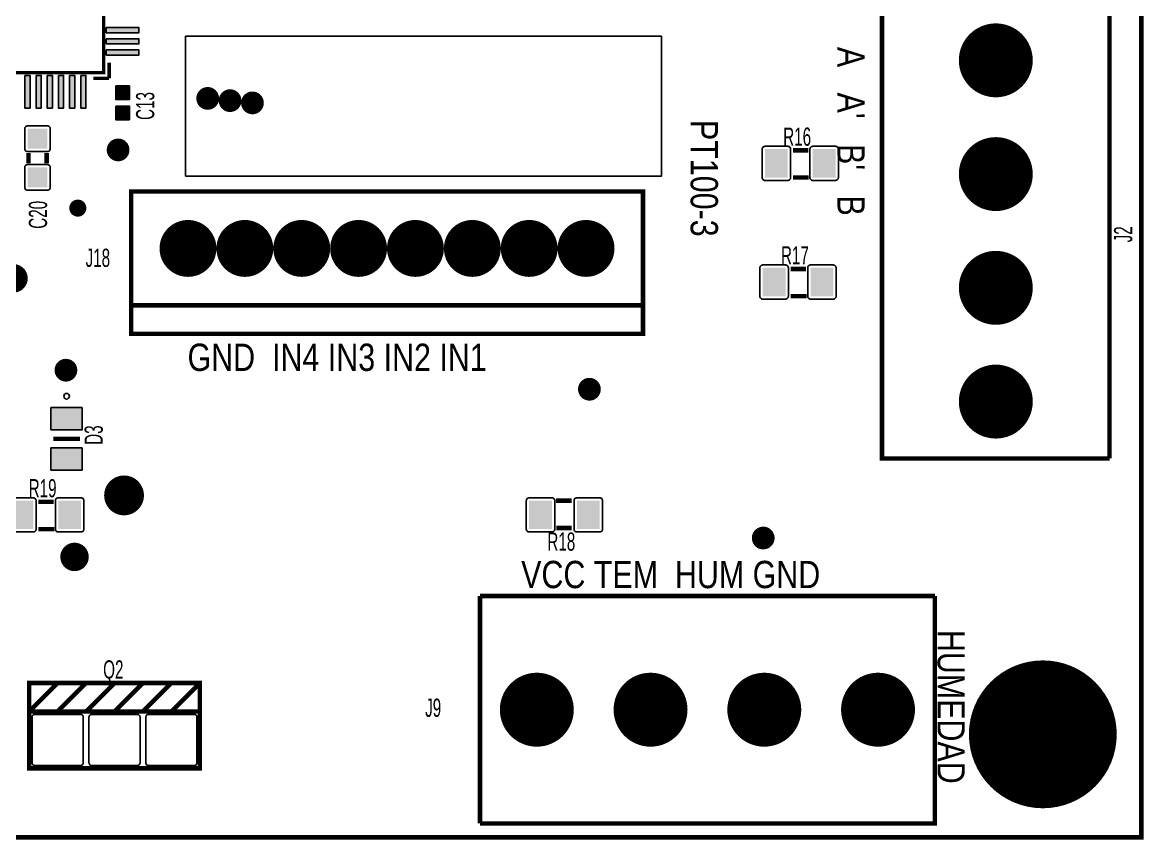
# Model space of a CAD drawing. Header units: inches. Extents: x -3.33 to 3.32, y -1.57 to 1.57.
# Drawn here: x 1.349 to 3.32, y -1.569 to -0.132 of the extents above; entities that cross this region are included whole.
import ezdxf

# ---------------------------------------------------------------- set-up
doc = ezdxf.new("R2010")
doc.units = ezdxf.units.IN
doc.layers.get('0').update_dxf_attribs({"linetype": 'CONTINUOUS'})

# ---------------------------------------------------------------- blocks, each defined once
blk = doc.blocks.new('RPAD')
blk.add_trace([(-0.5, -0.5), (-0.5, 0.5), (0.5, -0.5), (0.5, 0.5)])
blk = doc.blocks.new('EPAD')
at = {"const_width": 0.5}
blk.add_lwpolyline([(-0.25, 0, 1), (0.25, 0, 1)], format="xyb", close=True, dxfattribs=at)

msp = doc.modelspace()

# ---------------------------------------------------------------- linework, layer by layer
for points, const_width in [([(-3.329429, -1.564587), (3.31624, -1.564587), (3.31624, 1.549587), (-3.329429, 1.549587), (-3.329429, -1.564587)], 0.007874), ([(-3.329429, -1.564587), (3.31624, -1.564587), (3.31624, 1.549587), (-3.329429, 1.549587), (-3.329429, -1.564587)], 0.007874), ([(-3.329429, -1.564587), (3.31624, -1.564587), (3.31624, 1.549587), (-3.329429, 1.549587), (-3.329429, -1.564587)], 0.007874), ([(0.94813, 0.323209), (0.94813, -0.220098), (1.491437, -0.220098), (1.491437, 0.323209), (0.94813, 0.323209)], 0.006), ([(0.94813, 0.323209), (0.94813, -0.220098), (1.491437, -0.220098), (1.491437, 0.323209), (0.94813, 0.323209)], 0.006), ([(0.94813, 0.323209), (0.94813, -0.220098), (1.491437, -0.220098), (1.491437, 0.323209), (0.94813, 0.323209)], 0.006), ([(3.260335, -0.898445), (2.860335, -0.898445), (2.860335, -0.098445)], 0.007874), ([(3.260335, -0.898445), (2.860335, -0.898445), (2.860335, -0.098445)], 0.007874), ([(3.260335, -0.898445), (2.860335, -0.898445), (2.860335, -0.098445)], 0.007874), ([(3.260335, -0.098445), (3.260335, -0.898445)], 0.007874), ([(3.260335, -0.098445), (3.260335, -0.898445)], 0.007874), ([(3.260335, -0.098445), (3.260335, -0.898445)], 0.007874), ([(1.501283, -0.229945), (1.501283, -0.202382)], 0.006), ([(1.501283, -0.229945), (1.501283, -0.202382)], 0.006), ([(1.501283, -0.229945), (1.501283, -0.202382)], 0.006), ([(1.47372, -0.229945), (1.501283, -0.229945)], 0.006), ([(1.47372, -0.229945), (1.501283, -0.229945)], 0.006), ([(1.47372, -0.229945), (1.501283, -0.229945)], 0.006), ([(2.703508, -0.356547), (2.730508, -0.356547)], 0.007874), ([(2.703508, -0.356547), (2.730508, -0.356547)], 0.007874), ([(2.703508, -0.356547), (2.730508, -0.356547)], 0.007874), ([(1.359295, -0.36124), (1.359295, -0.37924)], 0.007874), ([(1.359295, -0.36124), (1.359295, -0.37924)], 0.007874), ([(1.359295, -0.36124), (1.359295, -0.37924)], 0.007874), ([(1.391295, -0.36124), (1.391295, -0.37924)], 0.007874), ([(1.391295, -0.36124), (1.391295, -0.37924)], 0.007874), ([(1.391295, -0.36124), (1.391295, -0.37924)], 0.007874), ([(2.703508, -0.404547), (2.731508, -0.404547)], 0.007874), ([(2.703508, -0.404547), (2.731508, -0.404547)], 0.007874), ([(2.703508, -0.404547), (2.731508, -0.404547)], 0.007874), ([(1.539862, -0.679154), (2.439862, -0.679154), (2.439862, -0.429154), (1.539862, -0.429154), (1.539862, -0.679154)], 0.007874), ([(1.539862, -0.679154), (2.439862, -0.679154), (2.439862, -0.429154), (1.539862, -0.429154), (1.539862, -0.679154)], 0.007874), ([(1.539862, -0.679154), (2.439862, -0.679154), (2.439862, -0.429154), (1.539862, -0.429154), (1.539862, -0.679154)], 0.007874), ([(2.699571, -0.565209), (2.726571, -0.565209)], 0.007874), ([(2.699571, -0.565209), (2.726571, -0.565209)], 0.007874), ([(2.699571, -0.565209), (2.726571, -0.565209)], 0.007874), ([(2.699571, -0.613209), (2.727571, -0.613209)], 0.007874), ([(2.699571, -0.613209), (2.727571, -0.613209)], 0.007874), ([(2.699571, -0.613209), (2.727571, -0.613209)], 0.007874), ([(2.439862, -0.629154), (1.539862, -0.629154)], 0.007874), ([(2.439862, -0.629154), (1.539862, -0.629154)], 0.007874), ([(2.439862, -0.629154), (1.539862, -0.629154)], 0.007874), ([(1.450098, -0.863799), (1.402854, -0.863799)], 0.007874), ([(1.450098, -0.863799), (1.402854, -0.863799)], 0.007874), ([(1.450098, -0.863799), (1.402854, -0.863799)], 0.007874), ([(1.376736, -0.974657), (1.403736, -0.974657)], 0.007874), ([(1.376736, -0.974657), (1.403736, -0.974657)], 0.007874), ([(1.376736, -0.974657), (1.403736, -0.974657)], 0.007874), ([(2.314799, -0.972657), (2.286799, -0.972657)], 0.007874), ([(2.314799, -0.972657), (2.286799, -0.972657)], 0.007874), ([(2.314799, -0.972657), (2.286799, -0.972657)], 0.007874), ([(1.376736, -1.022657), (1.404736, -1.022657)], 0.007874), ([(1.376736, -1.022657), (1.404736, -1.022657)], 0.007874), ([(1.376736, -1.022657), (1.404736, -1.022657)], 0.007874), ([(2.314799, -1.020657), (2.287799, -1.020657)], 0.007874), ([(2.314799, -1.020657), (2.287799, -1.020657)], 0.007874), ([(2.314799, -1.020657), (2.287799, -1.020657)], 0.007874), ([(2.153248, -1.140177), (2.153248, -1.540177)], 0.007874), ([(2.953248, -1.140177), (2.953248, -1.540177), (2.153248, -1.540177)], 0.007874), ([(2.153248, -1.140177), (2.953248, -1.140177)], 0.007874), ([(2.153248, -1.140177), (2.153248, -1.540177)], 0.007874), ([(2.953248, -1.140177), (2.953248, -1.540177), (2.153248, -1.540177)], 0.007874), ([(2.153248, -1.140177), (2.953248, -1.140177)], 0.007874), ([(2.153248, -1.140177), (2.153248, -1.540177)], 0.007874), ([(2.953248, -1.140177), (2.953248, -1.540177), (2.153248, -1.540177)], 0.007874), ([(2.153248, -1.140177), (2.953248, -1.140177)], 0.007874), ([(1.360728, -1.343327), (1.360728, -1.293327), (1.660728, -1.293327), (1.660728, -1.343327)], 0.007874), ([(1.360728, -1.343327), (1.410728, -1.293327)], 0.007874), ([(1.360728, -1.343327), (1.360728, -1.293327), (1.660728, -1.293327), (1.660728, -1.343327)], 0.007874), ([(1.360728, -1.343327), (1.410728, -1.293327)], 0.007874), ([(1.360728, -1.343327), (1.360728, -1.293327), (1.660728, -1.293327), (1.660728, -1.343327)], 0.007874), ([(1.360728, -1.343327), (1.410728, -1.293327)], 0.007874), ([(1.410728, -1.343327), (1.460728, -1.293327)], 0.007874), ([(1.410728, -1.343327), (1.460728, -1.293327)], 0.007874), ([(1.410728, -1.343327), (1.460728, -1.293327)], 0.007874), ([(1.460728, -1.343327), (1.510728, -1.293327)], 0.007874), ([(1.460728, -1.343327), (1.510728, -1.293327)], 0.007874), ([(1.460728, -1.343327), (1.510728, -1.293327)], 0.007874), ([(1.510728, -1.343327), (1.560728, -1.293327)], 0.007874), ([(1.510728, -1.343327), (1.560728, -1.293327)], 0.007874), ([(1.510728, -1.343327), (1.560728, -1.293327)], 0.007874), ([(1.560728, -1.343327), (1.610728, -1.293327)], 0.007874), ([(1.560728, -1.343327), (1.610728, -1.293327)], 0.007874), ([(1.560728, -1.343327), (1.610728, -1.293327)], 0.007874), ([(1.610728, -1.343327), (1.660728, -1.293327)], 0.007874), ([(1.610728, -1.343327), (1.660728, -1.293327)], 0.007874), ([(1.610728, -1.343327), (1.660728, -1.293327)], 0.007874), ([(1.360728, -1.443327), (1.660728, -1.443327), (1.660728, -1.343327), (1.360728, -1.343327), (1.360728, -1.443327)], 0.007874), ([(1.360728, -1.443327), (1.660728, -1.443327), (1.660728, -1.343327), (1.360728, -1.343327), (1.360728, -1.443327)], 0.007874), ([(1.360728, -1.443327), (1.660728, -1.443327), (1.660728, -1.343327), (1.360728, -1.343327), (1.360728, -1.443327)], 0.007874)]:
    msp.add_lwpolyline(points, dxfattribs=dict(const_width=const_width))
for points in [[(1.496152, -0.140795), (1.553652, -0.140795), (1.553652, -0.149795), (1.496152, -0.149795), (1.496152, -0.140795)], [(1.496152, -0.16048), (1.553652, -0.16048), (1.553652, -0.16948), (1.496152, -0.16948), (1.496152, -0.16048)], [(1.496152, -0.180165), (1.553652, -0.180165), (1.553652, -0.189165), (1.496152, -0.189165), (1.496152, -0.180165)], [(1.353079, -0.224813), (1.362079, -0.224813), (1.362079, -0.282313), (1.353079, -0.282313), (1.353079, -0.224813)], [(1.372764, -0.224813), (1.381764, -0.224813), (1.381764, -0.282313), (1.372764, -0.282313), (1.372764, -0.224813)], [(1.392449, -0.224813), (1.401449, -0.224813), (1.401449, -0.282313), (1.392449, -0.282313), (1.392449, -0.224813)], [(1.412134, -0.224813), (1.421134, -0.224813), (1.421134, -0.282313), (1.412134, -0.282313), (1.412134, -0.224813)], [(1.431819, -0.224813), (1.440819, -0.224813), (1.440819, -0.282313), (1.431819, -0.282313), (1.431819, -0.224813)], [(1.451504, -0.224813), (1.460504, -0.224813), (1.460504, -0.282313), (1.451504, -0.282313), (1.451504, -0.224813)], [(1.512902, -0.243531), (1.536902, -0.243531), (1.536902, -0.267531), (1.512902, -0.267531), (1.512902, -0.243531)], [(1.512902, -0.278965), (1.536902, -0.278965), (1.536902, -0.302965), (1.512902, -0.302965), (1.512902, -0.278965)], [(1.397795, -0.31874), (1.397795, -0.35374), (1.397696, -0.354763), (1.397409, -0.355708), (1.396955, -0.356558), (1.39635, -0.357295), (1.395613, -0.3579), (1.394763, -0.358354), (1.393818, -0.358641), (1.392795, -0.35874), (1.357795, -0.35874), (1.356773, -0.358641), (1.355828, -0.358354), (1.354978, -0.3579), (1.354241, -0.357295), (1.353636, -0.356558), (1.353181, -0.355708), (1.352895, -0.354763), (1.352795, -0.35374), (1.352795, -0.31874), (1.352895, -0.317718), (1.353181, -0.316772), (1.353636, -0.315922), (1.354241, -0.315185), (1.354978, -0.314581), (1.355828, -0.314126), (1.356773, -0.31384), (1.357795, -0.31374), (1.392795, -0.31374), (1.393818, -0.31384), (1.394763, -0.314126), (1.395613, -0.314581), (1.39635, -0.315185), (1.396955, -0.315922), (1.397409, -0.316772), (1.397696, -0.317718), (1.397795, -0.31874)], [(2.654508, -0.349547), (2.694508, -0.349547), (2.69553, -0.349647), (2.696476, -0.349933), (2.697326, -0.350388), (2.698063, -0.350993), (2.698667, -0.35173), (2.699122, -0.35258), (2.699408, -0.353525), (2.699508, -0.354547), (2.699508, -0.404547), (2.699408, -0.40557), (2.699122, -0.406515), (2.698667, -0.407365), (2.698063, -0.408102), (2.697326, -0.408707), (2.696476, -0.409161), (2.69553, -0.409448), (2.694508, -0.409547), (2.654508, -0.409547), (2.653485, -0.409448), (2.65254, -0.409161), (2.65169, -0.408707), (2.650953, -0.408102), (2.650348, -0.407365), (2.649894, -0.406515), (2.649607, -0.40557), (2.649508, -0.404547), (2.649508, -0.354547), (2.649607, -0.353525), (2.649894, -0.35258), (2.650348, -0.35173), (2.650953, -0.350993), (2.65169, -0.350388), (2.65254, -0.349933), (2.653485, -0.349647), (2.654508, -0.349547)], [(2.738508, -0.349547), (2.778508, -0.349547), (2.77953, -0.349647), (2.780476, -0.349933), (2.781326, -0.350388), (2.782063, -0.350993), (2.782667, -0.35173), (2.783122, -0.35258), (2.783408, -0.353525), (2.783508, -0.354547), (2.783508, -0.404547), (2.783408, -0.40557), (2.783122, -0.406515), (2.782667, -0.407365), (2.782063, -0.408102), (2.781326, -0.408707), (2.780476, -0.409161), (2.77953, -0.409448), (2.778508, -0.409547), (2.738508, -0.409547), (2.737485, -0.409448), (2.73654, -0.409161), (2.73569, -0.408707), (2.734953, -0.408102), (2.734348, -0.407365), (2.733894, -0.406515), (2.733607, -0.40557), (2.733508, -0.404547), (2.733508, -0.354547), (2.733607, -0.353525), (2.733894, -0.35258), (2.734348, -0.35173), (2.734953, -0.350993), (2.73569, -0.350388), (2.73654, -0.349933), (2.737485, -0.349647), (2.738508, -0.349547)], [(1.397795, -0.38674), (1.397795, -0.42174), (1.397696, -0.422763), (1.397409, -0.423708), (1.396955, -0.424558), (1.39635, -0.425295), (1.395613, -0.4259), (1.394763, -0.426354), (1.393818, -0.426641), (1.392795, -0.42674), (1.357795, -0.42674), (1.356773, -0.426641), (1.355828, -0.426354), (1.354978, -0.4259), (1.354241, -0.425295), (1.353636, -0.424558), (1.353181, -0.423708), (1.352895, -0.422763), (1.352795, -0.42174), (1.352795, -0.38674), (1.352895, -0.385718), (1.353181, -0.384772), (1.353636, -0.383922), (1.354241, -0.383185), (1.354978, -0.382581), (1.355828, -0.382126), (1.356773, -0.38184), (1.357795, -0.38174), (1.392795, -0.38174), (1.393818, -0.38184), (1.394763, -0.382126), (1.395613, -0.382581), (1.39635, -0.383185), (1.396955, -0.383922), (1.397409, -0.384772), (1.397696, -0.385718), (1.397795, -0.38674)], [(2.650571, -0.558209), (2.690571, -0.558209), (2.691593, -0.558308), (2.692539, -0.558594), (2.693389, -0.559049), (2.694126, -0.559654), (2.69473, -0.560391), (2.695185, -0.561241), (2.695471, -0.562186), (2.695571, -0.563209), (2.695571, -0.613209), (2.695471, -0.614231), (2.695185, -0.615176), (2.69473, -0.616026), (2.694126, -0.616763), (2.693389, -0.617368), (2.692539, -0.617823), (2.691593, -0.618109), (2.690571, -0.618209), (2.650571, -0.618209), (2.649548, -0.618109), (2.648603, -0.617823), (2.647753, -0.617368), (2.647016, -0.616763), (2.646411, -0.616026), (2.645957, -0.615176), (2.64567, -0.614231), (2.645571, -0.613209), (2.645571, -0.563209), (2.64567, -0.562186), (2.645957, -0.561241), (2.646411, -0.560391), (2.647016, -0.559654), (2.647753, -0.559049), (2.648603, -0.558594), (2.649548, -0.558308), (2.650571, -0.558209)], [(2.734571, -0.558209), (2.774571, -0.558209), (2.775593, -0.558308), (2.776539, -0.558594), (2.777389, -0.559049), (2.778126, -0.559654), (2.77873, -0.560391), (2.779185, -0.561241), (2.779471, -0.562186), (2.779571, -0.563209), (2.779571, -0.613209), (2.779471, -0.614231), (2.779185, -0.615176), (2.77873, -0.616026), (2.778126, -0.616763), (2.777389, -0.617368), (2.776539, -0.617823), (2.775593, -0.618109), (2.774571, -0.618209), (2.734571, -0.618209), (2.733548, -0.618109), (2.732603, -0.617823), (2.731753, -0.617368), (2.731016, -0.616763), (2.730411, -0.616026), (2.729957, -0.615176), (2.72967, -0.614231), (2.729571, -0.613209), (2.729571, -0.563209), (2.72967, -0.562186), (2.729957, -0.561241), (2.730411, -0.560391), (2.731016, -0.559654), (2.731753, -0.559049), (2.732603, -0.558594), (2.733548, -0.558308), (2.734571, -0.558209)], [(1.453976, -0.808866), (1.453976, -0.847866), (1.398976, -0.847866), (1.398976, -0.808866), (1.453976, -0.808866)], [(1.453976, -0.879732), (1.453976, -0.918732), (1.398976, -0.918732), (1.398976, -0.879732), (1.453976, -0.879732)], [(1.411736, -0.967657), (1.451736, -0.967657), (1.452759, -0.967757), (1.453704, -0.968043), (1.454554, -0.968498), (1.455291, -0.969103), (1.455896, -0.96984), (1.45635, -0.97069), (1.456637, -0.971635), (1.456736, -0.972657), (1.456736, -1.022657), (1.456637, -1.02368), (1.45635, -1.024625), (1.455896, -1.025475), (1.455291, -1.026212), (1.454554, -1.026817), (1.453704, -1.027272), (1.452759, -1.027558), (1.451736, -1.027657), (1.411736, -1.027657), (1.410714, -1.027558), (1.409769, -1.027272), (1.408918, -1.026817), (1.408181, -1.026212), (1.407577, -1.025475), (1.407122, -1.024625), (1.406836, -1.02368), (1.406736, -1.022657), (1.406736, -0.972657), (1.406836, -0.971635), (1.407122, -0.97069), (1.407577, -0.96984), (1.408181, -0.969103), (1.408918, -0.968498), (1.409769, -0.968043), (1.410714, -0.967757), (1.411736, -0.967657)], [(2.279799, -1.027657), (2.239799, -1.027657), (2.238777, -1.027558), (2.237831, -1.027272), (2.236981, -1.026817), (2.236244, -1.026212), (2.23564, -1.025475), (2.235185, -1.024625), (2.234899, -1.02368), (2.234799, -1.022657), (2.234799, -0.972657), (2.234899, -0.971635), (2.235185, -0.97069), (2.23564, -0.96984), (2.236244, -0.969103), (2.236981, -0.968498), (2.237831, -0.968043), (2.238777, -0.967757), (2.239799, -0.967657), (2.279799, -0.967657), (2.280822, -0.967757), (2.281767, -0.968043), (2.282617, -0.968498), (2.283354, -0.969103), (2.283959, -0.96984), (2.284413, -0.97069), (2.2847, -0.971635), (2.284799, -0.972657), (2.284799, -1.022657), (2.2847, -1.02368), (2.284413, -1.024625), (2.283959, -1.025475), (2.283354, -1.026212), (2.282617, -1.026817), (2.281767, -1.027272), (2.280822, -1.027558), (2.279799, -1.027657)], [(2.363799, -1.027657), (2.323799, -1.027657), (2.322777, -1.027558), (2.321831, -1.027272), (2.320981, -1.026817), (2.320244, -1.026212), (2.31964, -1.025475), (2.319185, -1.024625), (2.318899, -1.02368), (2.318799, -1.022657), (2.318799, -0.972657), (2.318899, -0.971635), (2.319185, -0.97069), (2.31964, -0.96984), (2.320244, -0.969103), (2.320981, -0.968498), (2.321831, -0.968043), (2.322777, -0.967757), (2.323799, -0.967657), (2.363799, -0.967657), (2.364822, -0.967757), (2.365767, -0.968043), (2.366617, -0.968498), (2.367354, -0.969103), (2.367959, -0.96984), (2.368413, -0.97069), (2.3687, -0.971635), (2.368799, -0.972657), (2.368799, -1.022657), (2.3687, -1.02368), (2.368413, -1.024625), (2.367959, -1.025475), (2.367354, -1.026212), (2.366617, -1.026817), (2.365767, -1.027272), (2.364822, -1.027558), (2.363799, -1.027657)], [(1.370728, -1.348327), (1.450728, -1.348327), (1.451751, -1.348426), (1.452696, -1.348713), (1.453546, -1.349167), (1.454283, -1.349772), (1.454888, -1.350509), (1.455343, -1.351359), (1.455629, -1.352304), (1.455728, -1.353327), (1.455728, -1.433327), (1.455629, -1.434349), (1.455343, -1.435294), (1.454888, -1.436144), (1.454283, -1.436881), (1.453546, -1.437486), (1.452696, -1.437941), (1.451751, -1.438227), (1.450728, -1.438327), (1.370728, -1.438327), (1.369706, -1.438227), (1.368761, -1.437941), (1.36791, -1.437486), (1.367174, -1.436881), (1.366569, -1.436144), (1.366114, -1.435294), (1.365828, -1.434349), (1.365728, -1.433327), (1.365728, -1.353327), (1.365828, -1.352304), (1.366114, -1.351359), (1.366569, -1.350509), (1.367174, -1.349772), (1.36791, -1.349167), (1.368761, -1.348713), (1.369706, -1.348426), (1.370728, -1.348327)], [(1.470728, -1.348327), (1.550728, -1.348327), (1.551751, -1.348426), (1.552696, -1.348713), (1.553546, -1.349167), (1.554283, -1.349772), (1.554888, -1.350509), (1.555343, -1.351359), (1.555629, -1.352304), (1.555728, -1.353327), (1.555728, -1.433327), (1.555629, -1.434349), (1.555343, -1.435294), (1.554888, -1.436144), (1.554283, -1.436881), (1.553546, -1.437486), (1.552696, -1.437941), (1.551751, -1.438227), (1.550728, -1.438327), (1.470728, -1.438327), (1.469706, -1.438227), (1.468761, -1.437941), (1.46791, -1.437486), (1.467174, -1.436881), (1.466569, -1.436144), (1.466114, -1.435294), (1.465828, -1.434349), (1.465728, -1.433327), (1.465728, -1.353327), (1.465828, -1.352304), (1.466114, -1.351359), (1.466569, -1.350509), (1.467174, -1.349772), (1.46791, -1.349167), (1.468761, -1.348713), (1.469706, -1.348426), (1.470728, -1.348327)], [(1.570728, -1.348327), (1.650728, -1.348327), (1.651751, -1.348426), (1.652696, -1.348713), (1.653546, -1.349167), (1.654283, -1.349772), (1.654888, -1.350509), (1.655343, -1.351359), (1.655629, -1.352304), (1.655728, -1.353327), (1.655728, -1.433327), (1.655629, -1.434349), (1.655343, -1.435294), (1.654888, -1.436144), (1.654283, -1.436881), (1.653546, -1.437486), (1.652696, -1.437941), (1.651751, -1.438227), (1.650728, -1.438327), (1.570728, -1.438327), (1.569706, -1.438227), (1.568761, -1.437941), (1.56791, -1.437486), (1.567174, -1.436881), (1.566569, -1.436144), (1.566114, -1.435294), (1.565828, -1.434349), (1.565728, -1.433327), (1.565728, -1.353327), (1.565828, -1.352304), (1.566114, -1.351359), (1.566569, -1.350509), (1.567174, -1.349772), (1.56791, -1.349167), (1.568761, -1.348713), (1.569706, -1.348426), (1.570728, -1.348327)]]:
    msp.add_lwpolyline(points, close=True)
for points in [[(1.635707, -0.402102), (2.472267, -0.402102), (2.472267, -0.156094), (1.635707, -0.156094), (1.635707, -0.402102)], [(1.327736, -0.967657), (1.367736, -0.967657), (1.368759, -0.967757), (1.369704, -0.968043), (1.370554, -0.968498), (1.371291, -0.969103), (1.371896, -0.96984), (1.37235, -0.97069), (1.372637, -0.971635), (1.372736, -0.972657), (1.372736, -1.022657), (1.372637, -1.02368), (1.37235, -1.024625), (1.371896, -1.025475), (1.371291, -1.026212), (1.370554, -1.026817), (1.369704, -1.027272), (1.368759, -1.027558), (1.367736, -1.027657), (1.327736, -1.027657)]]:
    msp.add_lwpolyline(points)
msp.add_circle((1.426476, -0.788996), 0.004921)
msp.add_circle((1.426476, -0.788996), 0.004921)
msp.add_circle((1.426476, -0.788996), 0.004921)

# ---------------------------------------------------------------- block references
for name, p, xscale, yscale in [('EPAD', (3.060335, -0.198445), 0.13, 0.13), ('RPAD', (1.524902, -0.145295), 0.0575, 0.009), ('RPAD', (1.524902, -0.16498), 0.0575, 0.009), ('RPAD', (1.524902, -0.184665), 0.0575, 0.009), ('RPAD', (1.357579, -0.253563), 0.009, 0.0575), ('RPAD', (1.377264, -0.253563), 0.009, 0.0575), ('RPAD', (1.396949, -0.253563), 0.009, 0.0575), ('RPAD', (1.416634, -0.253563), 0.009, 0.0575), ('RPAD', (1.436319, -0.253563), 0.009, 0.0575), ('RPAD', (1.456004, -0.253563), 0.009, 0.0575), ('RPAD', (1.524902, -0.255531), 0.024, 0.024), ('EPAD', (1.674508, -0.265374), 0.04, 0.04), ('EPAD', (1.713878, -0.269311), 0.04, 0.04), ('EPAD', (1.753248, -0.273248), 0.04, 0.04), ('RPAD', (1.524902, -0.290965), 0.024, 0.024), ('EPAD', (3.060335, -0.398445), 0.13, 0.13), ('EPAD', (1.517028, -0.355925), 0.04, 0.04), ('RPAD', (2.674508, -0.379547), 0.04, 0.05), ('RPAD', (2.758508, -0.379547), 0.04, 0.05), ('EPAD', (1.446161, -0.458287), 0.03, 0.03), ('EPAD', (1.639862, -0.529154), 0.1, 0.1), ('EPAD', (1.739862, -0.529154), 0.1, 0.1), ('EPAD', (1.839862, -0.529154), 0.1, 0.1), ('EPAD', (1.939862, -0.529154), 0.1, 0.1), ('EPAD', (2.039862, -0.529154), 0.1, 0.1), ('EPAD', (2.139862, -0.529154), 0.1, 0.1), ('EPAD', (2.239862, -0.529154), 0.1, 0.1), ('EPAD', (2.339862, -0.529154), 0.1, 0.1), ('EPAD', (3.060335, -0.598445), 0.13, 0.13), ('EPAD', (1.333094, -0.581756), 0.05, 0.05), ('RPAD', (2.670571, -0.588209), 0.04, 0.05), ('RPAD', (2.754571, -0.588209), 0.04, 0.05), ('EPAD', (1.425237, -0.743223), 0.04, 0.04), ('EPAD', (3.060335, -0.798445), 0.13, 0.13), ('EPAD', (2.345731, -0.776714), 0.04, 0.04), ('EPAD', (1.527444, -0.963373), 0.07, 0.07), ('RPAD', (1.347736, -0.997657), 0.04, 0.05), ('RPAD', (1.431736, -0.997657), 0.04, 0.05), ('EPAD', (2.651367, -1.038319), 0.04, 0.04), ('EPAD', (1.440366, -1.071513), 0.05, 0.05), ('EPAD', (3.143012, -1.383484), 0.26, 0.26), ('EPAD', (2.253248, -1.340177), 0.13, 0.13), ('EPAD', (2.453248, -1.340177), 0.13, 0.13), ('EPAD', (2.653248, -1.340177), 0.13, 0.13), ('EPAD', (2.853248, -1.340177), 0.13, 0.13)]:
    msp.add_blockref(name, p, dxfattribs=dict(xscale=xscale, yscale=yscale))
for p, xscale, yscale, rotation in [((1.375295, -0.33624), 0.035, 0.035, -90), ((1.375295, -0.40424), 0.035, 0.035, -90), ((1.426476, -0.828366), 0.039, 0.055, 270), ((1.426476, -0.899232), 0.039, 0.055, 270), ((2.259799, -0.997657), 0.04, 0.05, 180), ((2.343799, -0.997657), 0.04, 0.05, 180)]:
    msp.add_blockref('RPAD', p, dxfattribs=dict(xscale=xscale, yscale=yscale, rotation=rotation))

# ---------------------------------------------------------------- texts
for s, height, rotation, width, p in [("A   A'   B'   B", 0.048, -90, 0.833333, (2.781925, -0.174823)), ("A   A'   B'   B", 0.048, -90, 0.833333, (2.781925, -0.174823)), ("A   A'   B'   B", 0.048, -90, 0.833333, (2.781925, -0.174823)), ('C13', 0.032, 90, 0.625, (1.580587, -0.303248)), ('C13', 0.032, 90, 0.625, (1.580587, -0.303248)), ('C13', 0.032, 90, 0.625, (1.580587, -0.303248)), ('PT100-3', 0.048, -90, 0.833333, (2.523766, -0.303261)), ('PT100-3', 0.048, -90, 0.833333, (2.523766, -0.303261)), ('PT100-3', 0.048, -90, 0.833333, (2.523766, -0.303261)), ('C20', 0.032, 90, 0.625, (1.392019, -0.494572)), ('C20', 0.032, 90, 0.625, (1.392019, -0.494572)), ('C20', 0.032, 90, 0.625, (1.392019, -0.494572)), ('J2', 0.032, 90, 0.625, (3.300272, -0.518445)), ('J2', 0.032, 90, 0.625, (3.300272, -0.518445)), ('J2', 0.032, 90, 0.625, (3.300272, -0.518445)), ('D3', 0.032, 90, 0.625, (1.490035, -0.874449)), ('D3', 0.032, 90, 0.625, (1.490035, -0.874449)), ('D3', 0.032, 90, 0.625, (1.490035, -0.874449)), ('HUMEDAD', 0.048, -90, 0.833333, (2.957873, -1.199863)), ('HUMEDAD', 0.048, -90, 0.833333, (2.957873, -1.199863)), ('HUMEDAD', 0.048, -90, 0.833333, (2.957873, -1.199863))]:
    msp.add_text(s, height=height, rotation=rotation, dxfattribs=dict(width=width)).set_placement(p)
for s, height, width, p in [('R16', 0.032, 0.625, (2.686508, -0.34861)), ('R16', 0.032, 0.625, (2.686508, -0.34861)), ('R16', 0.032, 0.625, (2.686508, -0.34861)), ('J18', 0.032, 0.625, (1.459862, -0.56161)), ('J18', 0.032, 0.625, (1.459862, -0.56161)), ('J18', 0.032, 0.625, (1.459862, -0.56161)), ('R17', 0.032, 0.625, (2.682571, -0.557272)), ('R17', 0.032, 0.625, (2.682571, -0.557272)), ('R17', 0.032, 0.625, (2.682571, -0.557272)), ('GND  IN4 IN3 IN2 IN1', 0.048, 0.833333, (1.639075, -0.744571)), ('GND  IN4 IN3 IN2 IN1', 0.048, 0.833333, (1.639075, -0.744571)), ('GND  IN4 IN3 IN2 IN1', 0.048, 0.833333, (1.639075, -0.744571)), ('R19', 0.032, 0.625, (1.359736, -0.96672)), ('R19', 0.032, 0.625, (1.359736, -0.96672)), ('R19', 0.032, 0.625, (1.359736, -0.96672)), ('R18', 0.032, 0.625, (2.271799, -1.060594)), ('R18', 0.032, 0.625, (2.271799, -1.060594)), ('R18', 0.032, 0.625, (2.271799, -1.060594)), ('VCC TEM  HUM GND', 0.048, 0.833333, (2.225689, -1.126461)), ('VCC TEM  HUM GND', 0.048, 0.833333, (2.225689, -1.126461)), ('VCC TEM  HUM GND', 0.048, 0.833333, (2.225689, -1.126461)), ('Q2', 0.032, 0.625, (1.490728, -1.28539)), ('Q2', 0.032, 0.625, (1.490728, -1.28539)), ('Q2', 0.032, 0.625, (1.490728, -1.28539)), ('J9', 0.032, 0.625, (2.05687, -1.352713)), ('J9', 0.032, 0.625, (2.05687, -1.352713)), ('J9', 0.032, 0.625, (2.05687, -1.352713))]:
    msp.add_text(s, height=height, dxfattribs=dict(width=width)).set_placement(p)

doc.saveas('drawing.dxf')
